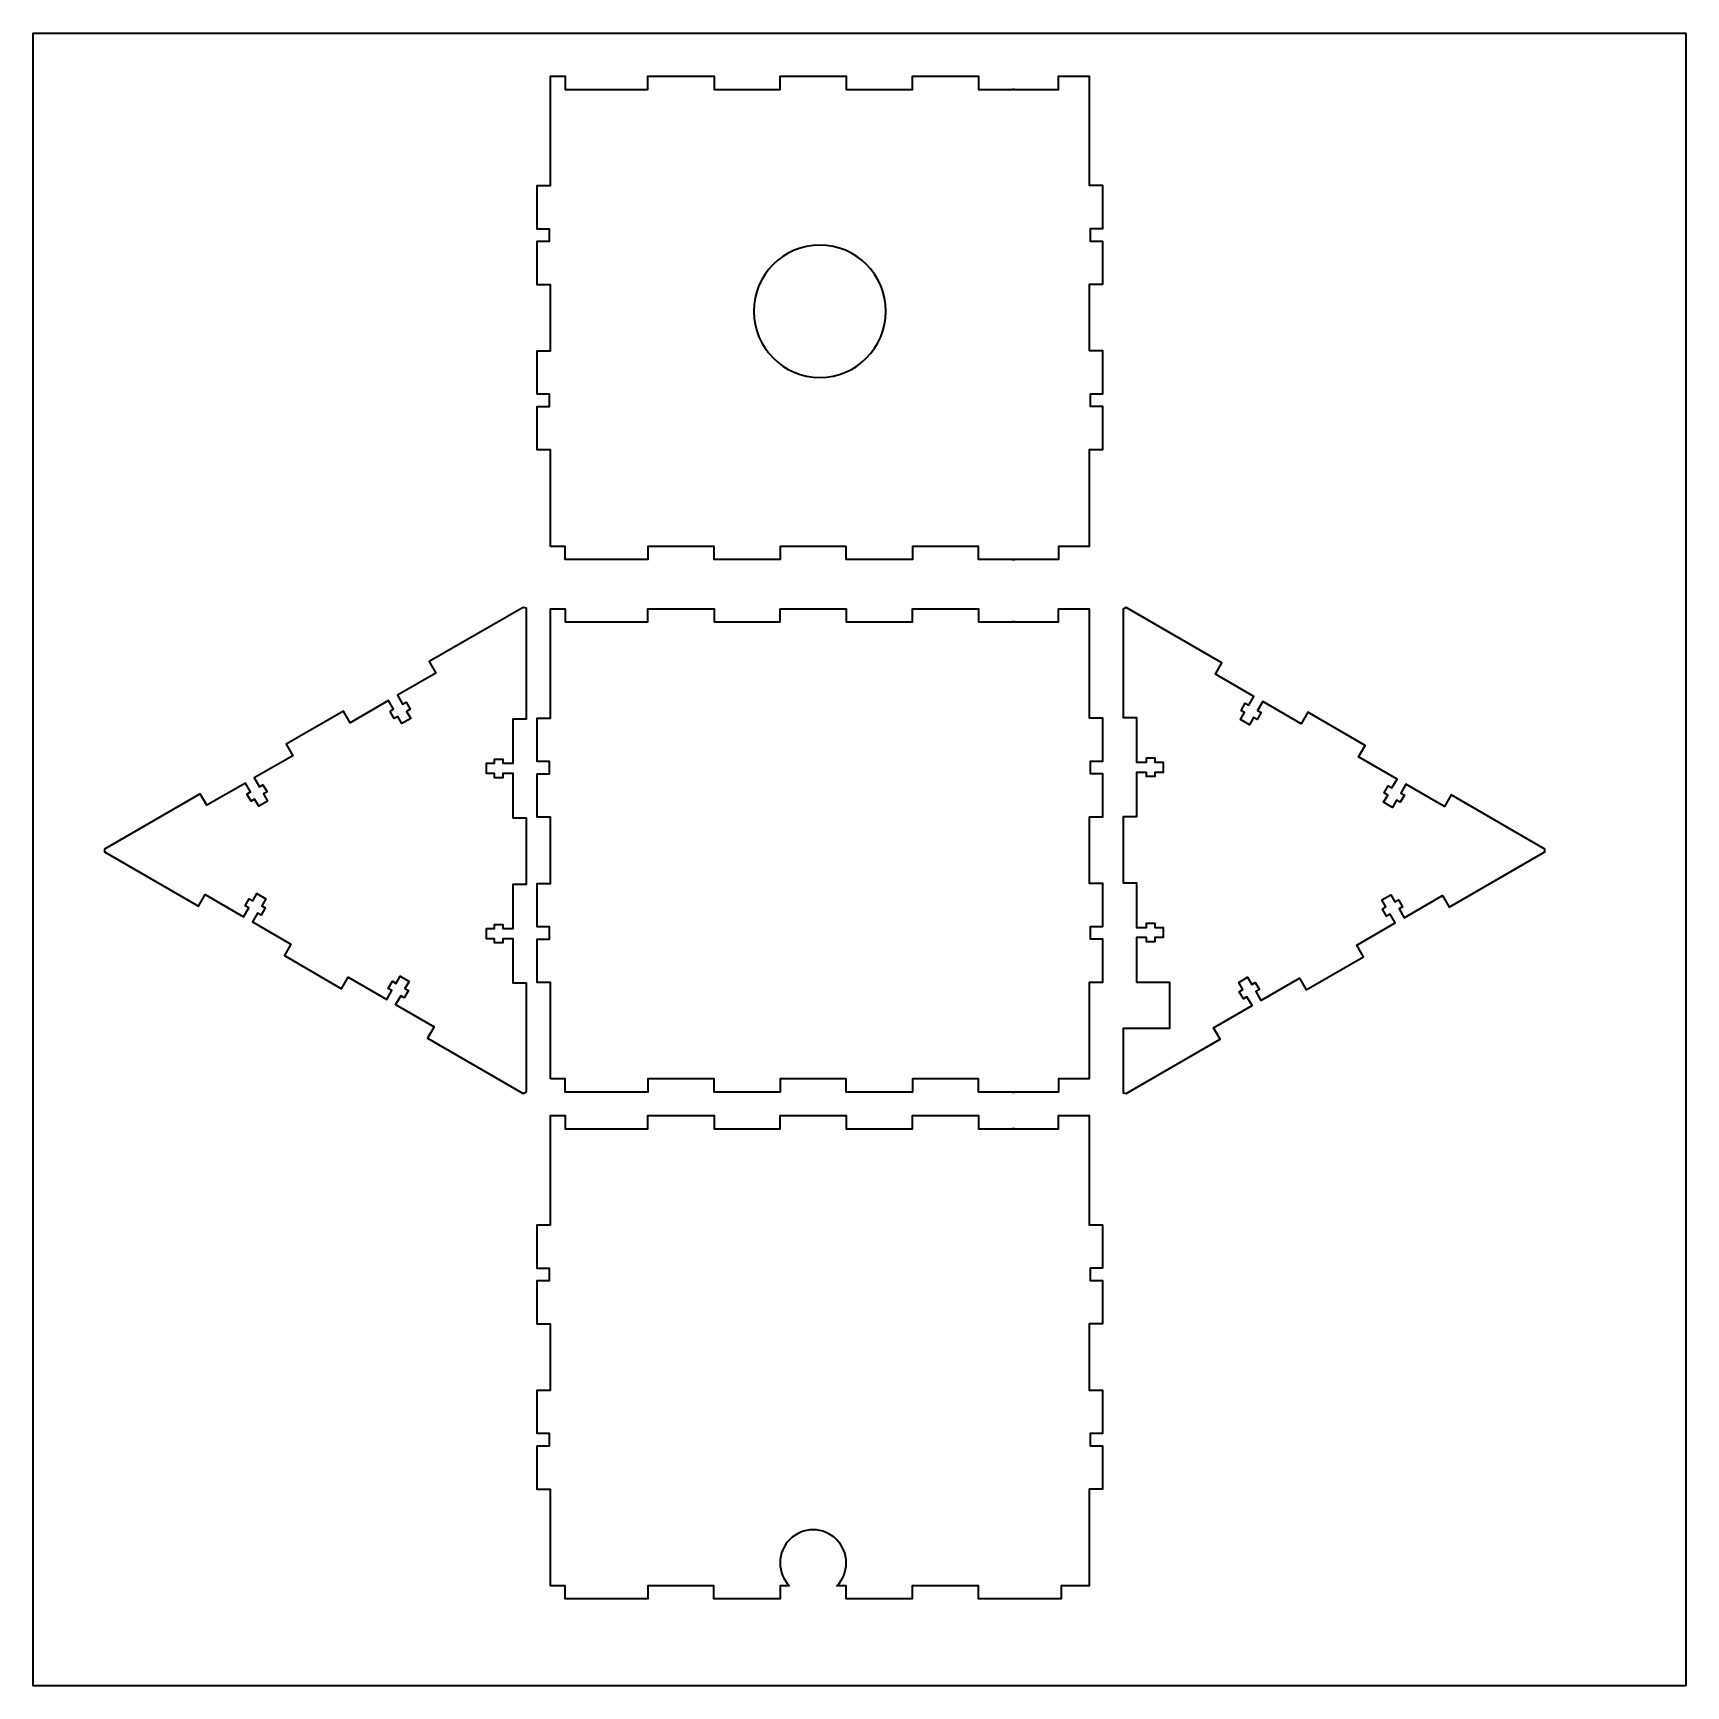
# Model space of a CAD drawing. Header units: inches. Extents: x -18.5 to 31.5, y -38 to 12.
import ezdxf

# ---------------------------------------------------------------- set-up
doc = ezdxf.new("R2010")
doc.units = ezdxf.units.IN
doc.header["$MEASUREMENT"] = 0
doc.layers.add('Layer 1', color=7, linetype='Continuous')

msp = doc.modelspace()

# ---------------------------------------------------------------- linework, layer by layer
at = {"layer": 'Layer 1', "color": 142, "lineweight": 35}
for points in [[(31.484, -38.047), (-18.516, -38.047), (-18.516, 11.953), (31.484, 11.953), (31.484, -38.047)], [(-2.865, -3.574), (-2.865, -0.659), (-3.265, -0.659), (-3.265, 0.656), (-2.895, 0.656), (-2.895, 1.026), (-3.265, 1.026), (-3.265, 2.341), (-2.865, 2.341), (-2.865, 4.341), (-3.265, 4.341), (-3.265, 5.656), (-2.895, 5.656), (-2.895, 6.026), (-3.265, 6.026), (-3.265, 7.341), (-2.865, 7.341), (-2.863, 10.65), (-2.42, 10.65), (-2.42, 10.25), (-1.015, 10.25), (-1.01, 10.25), (0.085, 10.25), (0.085, 10.65), (2.085, 10.65), (2.085, 10.25), (4.085, 10.25), (4.085, 10.65), (6.085, 10.65), (6.085, 10.25), (8.085, 10.25), (8.085, 10.65), (10.085, 10.65), (10.085, 10.25), (11.18, 10.25), (11.1, 10.25), (12.505, 10.25), (12.505, 10.65), (13.431, 10.65), (13.431, 7.347), (13.831, 7.347), (13.831, 6.032), (13.461, 6.032), (13.461, 5.662), (13.831, 5.662), (13.831, 4.347), (13.431, 4.347), (13.431, 2.347), (13.831, 2.347), (13.831, 1.032), (13.461, 1.032), (13.461, 0.662), (13.831, 0.662), (13.831, -0.653), (13.431, -0.653), (13.429, -3.574), (13.431, -3.574), (12.505, -3.574), (12.505, -3.974), (11.1, -3.974), (11.18, -3.974), (10.085, -3.974), (10.085, -3.574), (8.085, -3.574), (8.085, -3.974), (6.085, -3.974), (6.085, -3.574), (4.085, -3.574), (4.085, -3.974), (2.085, -3.974), (2.085, -3.574), (0.085, -3.574), (0.085, -3.974), (-1.01, -3.974), (-1.015, -3.974), (-2.42, -3.974), (-2.42, -3.574), (-2.863, -3.574)], [(-3.593, -20.071), (-3.593, -16.792), (-3.993, -16.792), (-3.993, -15.447), (-4.303, -15.447), (-4.303, -15.572), (-4.553, -15.572), (-4.553, -15.447), (-4.803, -15.447), (-4.803, -15.137), (-4.553, -15.137), (-4.553, -15.012), (-4.303, -15.012), (-4.303, -15.137), (-3.993, -15.137), (-3.993, -13.792), (-3.593, -13.792), (-3.593, -11.792), (-3.993, -11.792), (-3.993, -10.447), (-4.303, -10.447), (-4.303, -10.572), (-4.553, -10.572), (-4.553, -10.447), (-4.803, -10.447), (-4.803, -10.137), (-4.553, -10.137), (-4.553, -10.012), (-4.303, -10.012), (-4.303, -10.137), (-3.993, -10.137), (-3.993, -8.792), (-3.593, -8.792), (-3.593, -5.447), (-3.69, -5.422), (-6.53, -7.061), (-6.33, -7.408), (-7.495, -8.08), (-7.34, -8.349), (-7.231, -8.286), (-7.106, -8.503), (-7.215, -8.565), (-7.09, -8.782), (-7.358, -8.937), (-7.483, -8.72), (-7.591, -8.783), (-7.716, -8.566), (-7.608, -8.504), (-7.763, -8.235), (-8.928, -8.908), (-9.128, -8.561), (-10.86, -9.561), (-10.66, -9.908), (-11.825, -10.58), (-11.67, -10.849), (-11.561, -10.786), (-11.436, -11.003), (-11.545, -11.065), (-11.42, -11.282), (-11.688, -11.437), (-11.813, -11.22), (-11.921, -11.283), (-12.046, -11.066), (-11.938, -11.004), (-12.093, -10.735), (-13.258, -11.408), (-13.458, -11.061), (-16.354, -12.734), (-16.352, -12.814), (-13.512, -14.454), (-13.312, -14.107), (-12.147, -14.78), (-11.992, -14.511), (-12.1, -14.449), (-11.975, -14.232), (-11.867, -14.295), (-11.742, -14.078), (-11.474, -14.233), (-11.599, -14.45), (-11.49, -14.512), (-11.615, -14.729), (-11.724, -14.666), (-11.879, -14.935), (-10.714, -15.607), (-10.914, -15.954), (-9.182, -16.954), (-8.982, -16.607), (-7.817, -17.28), (-7.662, -17.011), (-7.77, -16.949), (-7.645, -16.732), (-7.537, -16.795), (-7.412, -16.578), (-7.143, -16.733), (-7.268, -16.95), (-7.16, -17.012), (-7.285, -17.229), (-7.393, -17.166), (-7.548, -17.435), (-6.384, -18.107), (-6.584, -18.454), (-3.687, -20.126), (-3.593, -20.071)], [(-2.865, -19.686), (-2.865, -16.77), (-3.265, -16.77), (-3.265, -15.455), (-2.895, -15.455), (-2.895, -15.085), (-3.265, -15.085), (-3.265, -13.77), (-2.865, -13.77), (-2.865, -11.77), (-3.265, -11.77), (-3.265, -10.455), (-2.895, -10.455), (-2.895, -10.085), (-3.265, -10.085), (-3.265, -8.77), (-2.865, -8.77), (-2.863, -5.462), (-2.42, -5.462), (-2.42, -5.862), (-1.015, -5.862), (-1.01, -5.862), (0.085, -5.862), (0.085, -5.462), (2.085, -5.462), (2.085, -5.862), (4.085, -5.862), (4.085, -5.462), (6.085, -5.462), (6.085, -5.862), (8.085, -5.862), (8.085, -5.462), (10.085, -5.462), (10.085, -5.862), (11.18, -5.862), (11.1, -5.862), (12.505, -5.862), (12.505, -5.462), (13.431, -5.462), (13.431, -8.765), (13.831, -8.765), (13.831, -10.08), (13.461, -10.08), (13.461, -10.45), (13.831, -10.45), (13.831, -11.765), (13.431, -11.765), (13.431, -13.765), (13.831, -13.765), (13.831, -15.08), (13.461, -15.08), (13.461, -15.45), (13.831, -15.45), (13.831, -16.765), (13.431, -16.765), (13.429, -19.686), (13.431, -19.686), (12.505, -19.686), (12.505, -20.086), (11.1, -20.086), (11.18, -20.086), (10.085, -20.086), (10.085, -19.686), (8.085, -19.686), (8.085, -20.086), (6.085, -20.086), (6.085, -19.686), (4.085, -19.686), (4.085, -20.086), (2.085, -20.086), (2.085, -19.686), (0.085, -19.686), (0.085, -20.086), (-1.01, -20.086), (-1.015, -20.086), (-2.42, -20.086), (-2.42, -19.686), (-2.863, -19.686)]]:
    msp.add_lwpolyline(points, dxfattribs=at)
for points, knots in [([(7.284, 3.538), (7.284, 2.434), (6.389, 1.538), (5.284, 1.538), (4.18, 1.538), (3.284, 2.434), (3.284, 3.538), (3.284, 4.643), (4.18, 5.538), (5.284, 5.538), (6.389, 5.538), (7.284, 4.643), (7.284, 3.538)], [0, 0, 0, 0, 1, 1, 1, 2, 2, 2, 3, 3, 3, 4, 4, 4, 4]), ([(14.859, -16.757), (14.859, -16.757), (15.859, -16.757), (15.859, -16.757), (15.859, -16.757), (15.859, -18.157), (15.859, -18.157), (15.859, -18.157), (14.459, -18.157), (14.459, -18.157), (14.459, -18.157), (14.459, -20.1), (14.459, -20.1), (14.459, -20.1), (14.555, -20.126), (14.555, -20.126), (14.555, -20.126), (17.395, -18.486), (17.395, -18.486), (17.395, -18.486), (17.195, -18.14), (17.195, -18.14), (17.195, -18.14), (18.36, -17.467), (18.36, -17.467), (18.36, -17.467), (18.205, -17.199), (18.205, -17.199), (18.205, -17.199), (18.097, -17.261), (18.097, -17.261), (18.097, -17.261), (17.972, -17.045), (17.972, -17.045), (17.972, -17.045), (18.08, -16.982), (18.08, -16.982), (18.08, -16.982), (17.955, -16.766), (17.955, -16.766), (17.955, -16.766), (18.224, -16.611), (18.224, -16.611), (18.224, -16.611), (18.349, -16.827), (18.349, -16.827), (18.349, -16.827), (18.457, -16.765), (18.457, -16.765), (18.457, -16.765), (18.582, -16.981), (18.582, -16.981), (18.582, -16.981), (18.474, -17.044), (18.474, -17.044), (18.474, -17.044), (18.629, -17.312), (18.629, -17.312), (18.629, -17.312), (19.793, -16.64), (19.793, -16.64), (19.793, -16.64), (19.993, -16.986), (19.993, -16.986), (19.993, -16.986), (21.726, -15.986), (21.726, -15.986), (21.726, -15.986), (21.526, -15.64), (21.526, -15.64), (21.526, -15.64), (22.69, -14.967), (22.69, -14.967), (22.69, -14.967), (22.535, -14.699), (22.535, -14.699), (22.535, -14.699), (22.427, -14.761), (22.427, -14.761), (22.427, -14.761), (22.302, -14.545), (22.302, -14.545), (22.302, -14.545), (22.41, -14.482), (22.41, -14.482), (22.41, -14.482), (22.285, -14.266), (22.285, -14.266), (22.285, -14.266), (22.554, -14.111), (22.554, -14.111), (22.554, -14.111), (22.679, -14.327), (22.679, -14.327), (22.679, -14.327), (22.787, -14.265), (22.787, -14.265), (22.787, -14.265), (22.912, -14.481), (22.912, -14.481), (22.912, -14.481), (22.804, -14.544), (22.804, -14.544), (22.804, -14.544), (22.959, -14.812), (22.959, -14.812), (22.959, -14.812), (24.124, -14.14), (24.124, -14.14), (24.124, -14.14), (24.324, -14.486), (24.324, -14.486), (24.324, -14.486), (27.22, -12.814), (27.22, -12.814), (27.22, -12.814), (27.218, -12.734), (27.218, -12.734), (27.218, -12.734), (24.377, -11.094), (24.377, -11.094), (24.377, -11.094), (24.177, -11.44), (24.177, -11.44), (24.177, -11.44), (23.013, -10.768), (23.013, -10.768), (23.013, -10.768), (22.858, -11.036), (22.858, -11.036), (22.858, -11.036), (22.966, -11.099), (22.966, -11.099), (22.966, -11.099), (22.841, -11.315), (22.841, -11.315), (22.841, -11.315), (22.733, -11.253), (22.733, -11.253), (22.733, -11.253), (22.608, -11.469), (22.608, -11.469), (22.608, -11.469), (22.339, -11.314), (22.339, -11.314), (22.339, -11.314), (22.464, -11.098), (22.464, -11.098), (22.464, -11.098), (22.356, -11.035), (22.356, -11.035), (22.356, -11.035), (22.481, -10.819), (22.481, -10.819), (22.481, -10.819), (22.589, -10.881), (22.589, -10.881), (22.589, -10.881), (22.744, -10.613), (22.744, -10.613), (22.744, -10.613), (21.579, -9.94), (21.579, -9.94), (21.579, -9.94), (21.779, -9.594), (21.779, -9.594), (21.779, -9.594), (20.047, -8.594), (20.047, -8.594), (20.047, -8.594), (19.847, -8.94), (19.847, -8.94), (19.847, -8.94), (18.682, -8.268), (18.682, -8.268), (18.682, -8.268), (18.527, -8.536), (18.527, -8.536), (18.527, -8.536), (18.636, -8.599), (18.636, -8.599), (18.636, -8.599), (18.511, -8.815), (18.511, -8.815), (18.511, -8.815), (18.402, -8.753), (18.402, -8.753), (18.402, -8.753), (18.277, -8.969), (18.277, -8.969), (18.277, -8.969), (18.009, -8.814), (18.009, -8.814), (18.009, -8.814), (18.134, -8.598), (18.134, -8.598), (18.134, -8.598), (18.026, -8.535), (18.026, -8.535), (18.026, -8.535), (18.151, -8.319), (18.151, -8.319), (18.151, -8.319), (18.259, -8.381), (18.259, -8.381), (18.259, -8.381), (18.414, -8.113), (18.414, -8.113), (18.414, -8.113), (17.249, -7.44), (17.249, -7.44), (17.249, -7.44), (17.449, -7.094), (17.449, -7.094), (17.449, -7.094), (14.553, -5.422), (14.553, -5.422), (14.553, -5.422), (14.459, -5.476), (14.459, -5.476), (14.459, -5.476), (14.459, -8.756), (14.459, -8.756), (14.459, -8.756), (14.859, -8.756), (14.859, -8.756), (14.859, -8.756), (14.859, -10.101), (14.859, -10.101), (14.859, -10.101), (15.169, -10.101), (15.169, -10.101), (15.169, -10.101), (15.169, -9.976), (15.169, -9.976), (15.169, -9.976), (15.419, -9.976), (15.419, -9.976), (15.419, -9.976), (15.419, -10.101), (15.419, -10.101), (15.419, -10.101), (15.669, -10.101), (15.669, -10.101), (15.669, -10.101), (15.669, -10.411), (15.669, -10.411), (15.669, -10.411), (15.419, -10.411), (15.419, -10.411), (15.419, -10.411), (15.419, -10.536), (15.419, -10.536), (15.419, -10.536), (15.169, -10.536), (15.169, -10.536), (15.169, -10.536), (15.169, -10.411), (15.169, -10.411), (15.169, -10.411), (14.859, -10.411), (14.859, -10.411), (14.859, -10.411), (14.859, -11.756), (14.859, -11.756), (14.859, -11.756), (14.459, -11.756), (14.459, -11.756), (14.459, -11.756), (14.459, -13.756), (14.459, -13.756), (14.459, -13.756), (14.859, -13.756), (14.859, -13.756), (14.859, -13.756), (14.859, -15.101), (14.859, -15.101), (14.859, -15.101), (15.169, -15.101), (15.169, -15.101), (15.169, -15.101), (15.169, -14.976), (15.169, -14.976), (15.169, -14.976), (15.419, -14.976), (15.419, -14.976), (15.419, -14.976), (15.419, -15.101), (15.419, -15.101), (15.419, -15.101), (15.669, -15.101), (15.669, -15.101), (15.669, -15.101), (15.669, -15.411), (15.669, -15.411), (15.669, -15.411), (15.419, -15.411), (15.419, -15.411), (15.419, -15.411), (15.419, -15.536), (15.419, -15.536), (15.419, -15.536), (15.169, -15.536), (15.169, -15.536), (15.169, -15.536), (15.169, -15.411), (15.169, -15.411), (15.169, -15.411), (14.859, -15.411), (14.859, -15.411), (14.859, -15.411), (14.859, -16.756), (14.859, -16.756)], [0, 0, 0, 0, 1, 1, 1, 2, 2, 2, 3, 3, 3, 4, 4, 4, 5, 5, 5, 6, 6, 6, 7, 7, 7, 8, 8, 8, 9, 9, 9, 10, 10, 10, 11, 11, 11, 12, 12, 12, 13, 13, 13, 14, 14, 14, 15, 15, 15, 16, 16, 16, 17, 17, 17, 18, 18, 18, 19, 19, 19, 20, 20, 20, 21, 21, 21, 22, 22, 22, 23, 23, 23, 24, 24, 24, 25, 25, 25, 26, 26, 26, 27, 27, 27, 28, 28, 28, 29, 29, 29, 30, 30, 30, 31, 31, 31, 32, 32, 32, 33, 33, 33, 34, 34, 34, 35, 35, 35, 36, 36, 36, 37, 37, 37, 38, 38, 38, 39, 39, 39, 40, 40, 40, 41, 41, 41, 42, 42, 42, 43, 43, 43, 44, 44, 44, 45, 45, 45, 46, 46, 46, 47, 47, 47, 48, 48, 48, 49, 49, 49, 50, 50, 50, 51, 51, 51, 52, 52, 52, 53, 53, 53, 54, 54, 54, 55, 55, 55, 56, 56, 56, 57, 57, 57, 58, 58, 58, 59, 59, 59, 60, 60, 60, 61, 61, 61, 62, 62, 62, 63, 63, 63, 64, 64, 64, 65, 65, 65, 66, 66, 66, 67, 67, 67, 68, 68, 68, 69, 69, 69, 70, 70, 70, 71, 71, 71, 72, 72, 72, 73, 73, 73, 74, 74, 74, 75, 75, 75, 76, 76, 76, 77, 77, 77, 78, 78, 78, 79, 79, 79, 80, 80, 80, 81, 81, 81, 82, 82, 82, 83, 83, 83, 84, 84, 84, 85, 85, 85, 86, 86, 86, 87, 87, 87, 88, 88, 88, 89, 89, 89, 90, 90, 90, 91, 91, 91, 92, 92, 92, 93, 93, 93, 94, 94, 94, 95, 95, 95, 96, 96, 96, 97, 97, 97, 98, 98, 98, 99, 99, 99, 100, 100, 100, 101, 101, 101, 102, 102, 102, 103, 103, 103, 104, 104, 104, 104]), ([(4.362, -35.015), (4.189, -34.835), (4.082, -34.591), (4.082, -34.322), (4.082, -33.769), (4.53, -33.322), (5.082, -33.322), (5.634, -33.322), (6.082, -33.769), (6.082, -34.322), (6.082, -34.591), (5.976, -34.835), (5.803, -35.015), (5.803, -35.015), (6.082, -35.015), (6.082, -35.015), (6.082, -35.015), (6.082, -35.415), (6.082, -35.415), (6.082, -35.415), (8.082, -35.415), (8.082, -35.415), (8.082, -35.415), (8.082, -35.015), (8.082, -35.015), (8.082, -35.015), (10.082, -35.015), (10.082, -35.015), (10.082, -35.015), (10.082, -35.415), (10.082, -35.415), (10.082, -35.415), (11.487, -35.415), (11.487, -35.415), (11.487, -35.415), (12.582, -35.415), (12.582, -35.415), (12.582, -35.415), (12.582, -35.015), (12.582, -35.015), (12.582, -35.015), (13.429, -35.015), (13.429, -35.015), (13.429, -35.015), (13.431, -32.095), (13.431, -32.095), (13.431, -32.095), (13.831, -32.095), (13.831, -32.095), (13.831, -32.095), (13.831, -30.78), (13.831, -30.78), (13.831, -30.78), (13.461, -30.78), (13.461, -30.78), (13.461, -30.78), (13.461, -30.41), (13.461, -30.41), (13.461, -30.41), (13.831, -30.41), (13.831, -30.41), (13.831, -30.41), (13.831, -29.095), (13.831, -29.095), (13.831, -29.095), (13.431, -29.095), (13.431, -29.095), (13.431, -29.095), (13.431, -27.095), (13.431, -27.095), (13.431, -27.095), (13.831, -27.095), (13.831, -27.095), (13.831, -27.095), (13.831, -25.78), (13.831, -25.78), (13.831, -25.78), (13.461, -25.78), (13.461, -25.78), (13.461, -25.78), (13.461, -25.41), (13.461, -25.41), (13.461, -25.41), (13.831, -25.41), (13.831, -25.41), (13.831, -25.41), (13.831, -24.095), (13.831, -24.095), (13.831, -24.095), (13.431, -24.095), (13.431, -24.095), (13.431, -24.095), (13.431, -20.791), (13.431, -20.791), (13.431, -20.791), (12.505, -20.791), (12.505, -20.791), (12.505, -20.791), (12.505, -21.191), (12.505, -21.191), (12.505, -21.191), (11.1, -21.191), (11.1, -21.191), (11.1, -21.191), (11.18, -21.191), (11.18, -21.191), (11.18, -21.191), (10.085, -21.191), (10.085, -21.191), (10.085, -21.191), (10.085, -20.791), (10.085, -20.791), (10.085, -20.791), (8.085, -20.791), (8.085, -20.791), (8.085, -20.791), (8.085, -21.191), (8.085, -21.191), (8.085, -21.191), (6.085, -21.191), (6.085, -21.191), (6.085, -21.191), (6.085, -20.791), (6.085, -20.791), (6.085, -20.791), (4.085, -20.791), (4.085, -20.791), (4.085, -20.791), (4.085, -21.191), (4.085, -21.191), (4.085, -21.191), (2.085, -21.191), (2.085, -21.191), (2.085, -21.191), (2.085, -20.791), (2.085, -20.791), (2.085, -20.791), (0.085, -20.791), (0.085, -20.791), (0.085, -20.791), (0.085, -21.191), (0.085, -21.191), (0.085, -21.191), (-1.01, -21.191), (-1.01, -21.191), (-1.01, -21.191), (-1.015, -21.191), (-1.015, -21.191), (-1.015, -21.191), (-2.42, -21.191), (-2.42, -21.191), (-2.42, -21.191), (-2.42, -20.791), (-2.42, -20.791), (-2.42, -20.791), (-2.863, -20.791), (-2.863, -20.791), (-2.863, -20.791), (-2.865, -24.1), (-2.865, -24.1), (-2.865, -24.1), (-3.265, -24.1), (-3.265, -24.1), (-3.265, -24.1), (-3.265, -25.415), (-3.265, -25.415), (-3.265, -25.415), (-2.895, -25.415), (-2.895, -25.415), (-2.895, -25.415), (-2.895, -25.785), (-2.895, -25.785), (-2.895, -25.785), (-3.265, -25.785), (-3.265, -25.785), (-3.265, -25.785), (-3.265, -27.1), (-3.265, -27.1), (-3.265, -27.1), (-2.865, -27.1), (-2.865, -27.1), (-2.865, -27.1), (-2.865, -29.1), (-2.865, -29.1), (-2.865, -29.1), (-3.265, -29.1), (-3.265, -29.1), (-3.265, -29.1), (-3.265, -30.415), (-3.265, -30.415), (-3.265, -30.415), (-2.895, -30.415), (-2.895, -30.415), (-2.895, -30.415), (-2.895, -30.785), (-2.895, -30.785), (-2.895, -30.785), (-3.265, -30.785), (-3.265, -30.785), (-3.265, -30.785), (-3.265, -32.1), (-3.265, -32.1), (-3.265, -32.1), (-2.865, -32.1), (-2.865, -32.1), (-2.865, -32.1), (-2.865, -35.015), (-2.865, -35.015), (-2.865, -35.015), (-2.418, -35.015), (-2.418, -35.015), (-2.418, -35.015), (-2.418, -35.415), (-2.418, -35.415), (-2.418, -35.415), (-1.013, -35.415), (-1.013, -35.415), (-1.013, -35.415), (0.082, -35.415), (0.082, -35.415), (0.082, -35.415), (0.082, -35.015), (0.082, -35.015), (0.082, -35.015), (2.082, -35.015), (2.082, -35.015), (2.082, -35.015), (2.082, -35.415), (2.082, -35.415), (2.082, -35.415), (4.082, -35.415), (4.082, -35.415), (4.082, -35.415), (4.082, -35.015), (4.082, -35.015), (4.082, -35.015), (4.362, -35.015), (4.362, -35.015)], [0, 0, 0, 0, 1, 1, 1, 2, 2, 2, 3, 3, 3, 4, 4, 4, 5, 5, 5, 6, 6, 6, 7, 7, 7, 8, 8, 8, 9, 9, 9, 10, 10, 10, 11, 11, 11, 12, 12, 12, 13, 13, 13, 14, 14, 14, 15, 15, 15, 16, 16, 16, 17, 17, 17, 18, 18, 18, 19, 19, 19, 20, 20, 20, 21, 21, 21, 22, 22, 22, 23, 23, 23, 24, 24, 24, 25, 25, 25, 26, 26, 26, 27, 27, 27, 28, 28, 28, 29, 29, 29, 30, 30, 30, 31, 31, 31, 32, 32, 32, 33, 33, 33, 34, 34, 34, 35, 35, 35, 36, 36, 36, 37, 37, 37, 38, 38, 38, 39, 39, 39, 40, 40, 40, 41, 41, 41, 42, 42, 42, 43, 43, 43, 44, 44, 44, 45, 45, 45, 46, 46, 46, 47, 47, 47, 48, 48, 48, 49, 49, 49, 50, 50, 50, 51, 51, 51, 52, 52, 52, 53, 53, 53, 54, 54, 54, 55, 55, 55, 56, 56, 56, 57, 57, 57, 58, 58, 58, 59, 59, 59, 60, 60, 60, 61, 61, 61, 62, 62, 62, 63, 63, 63, 64, 64, 64, 65, 65, 65, 66, 66, 66, 67, 67, 67, 68, 68, 68, 69, 69, 69, 70, 70, 70, 71, 71, 71, 72, 72, 72, 73, 73, 73, 74, 74, 74, 75, 75, 75, 76, 76, 76, 77, 77, 77, 78, 78, 78, 79, 79, 79, 79])]:
    msp.add_open_spline(points, degree=3, knots=knots, dxfattribs=at)

doc.saveas('drawing.dxf')
